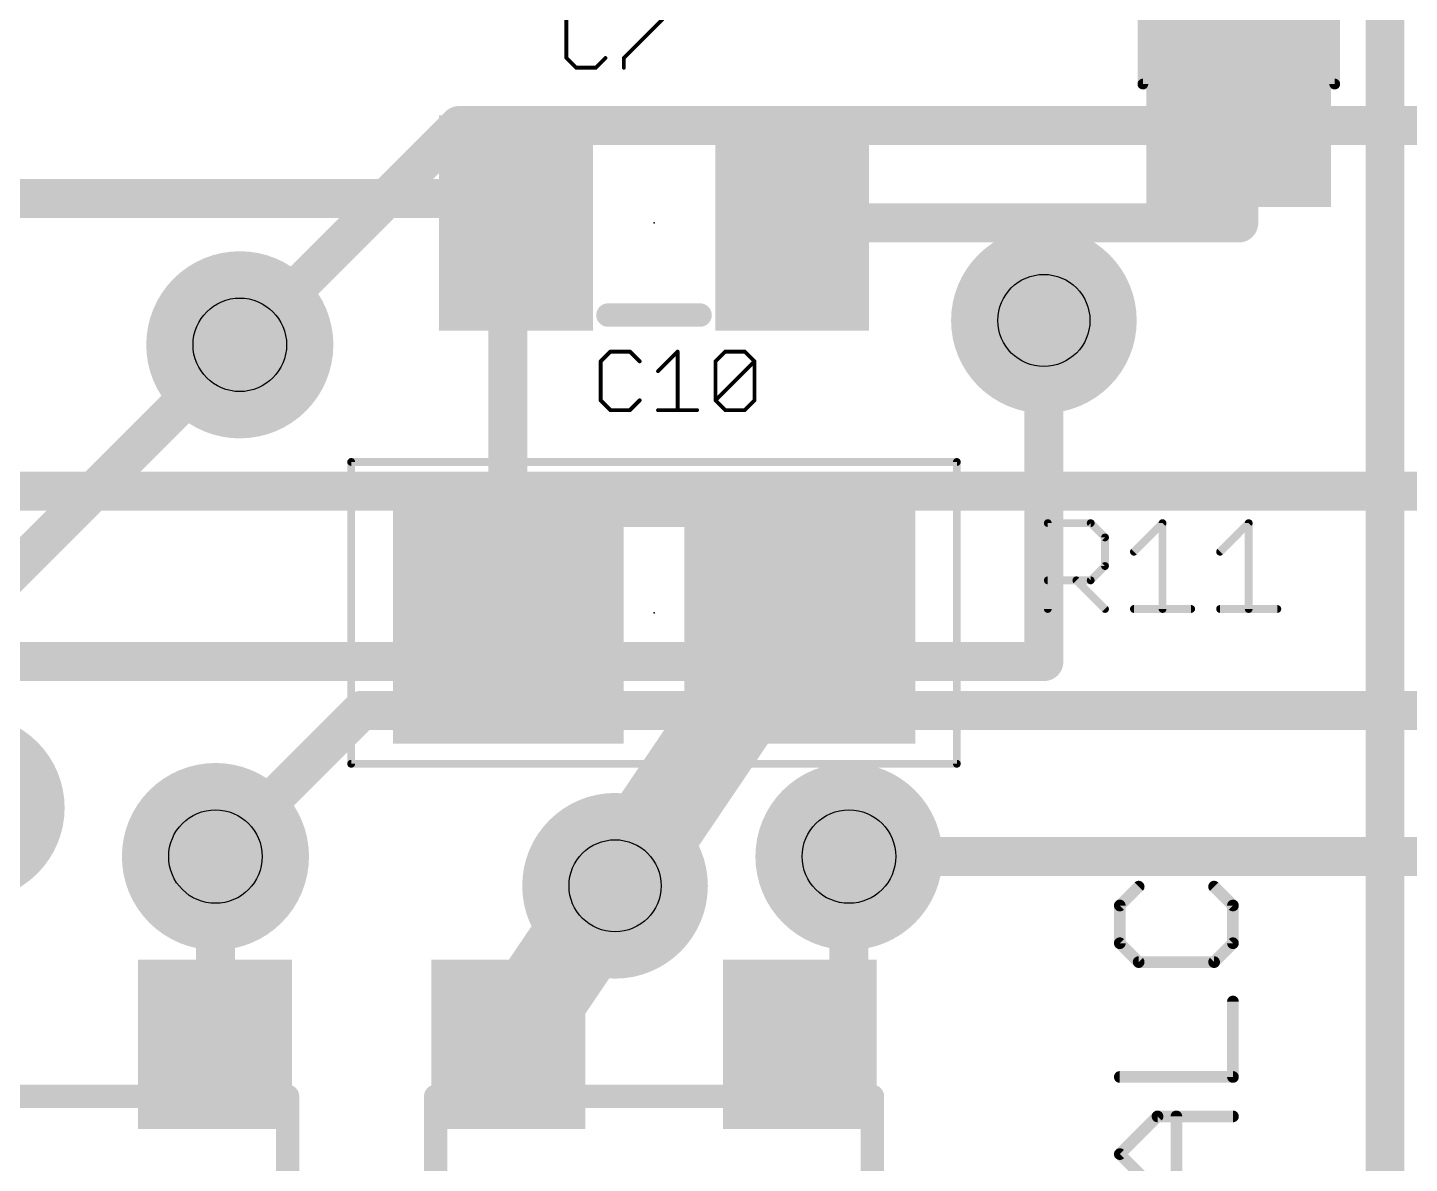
# Model space of a CAD drawing. Extents: x 2.04 to 4.26, y 0.99 to 3.41.
# Drawn here: x 3.2893 to 3.6438, y 1.3088 to 1.6001 of the extents above; entities that cross this region are included whole.
import ezdxf

# ---------------------------------------------------------------- set-up
doc = ezdxf.new("R2010")
doc.units = 0
for name, color, linetype in [('1', 14, 'CONTINUOUS'), ('15', 14, 'CONTINUOUS'), ('16', 174, 'CONTINUOUS'), ('18', 94, 'CONTINUOUS'), ('21', 251, 'CONTINUOUS'), ('23', 178, 'CONTINUOUS'), ('25', 251, 'CONTINUOUS'), ('29', 251, 'CONTINUOUS'), ('30', 251, 'CONTINUOUS'), ('39', 14, 'CONTINUOUS'), ('44', 251, 'CONTINUOUS'), ('51', 251, 'CONTINUOUS')]:
    doc.layers.add(name, color=color, linetype=linetype)

# ---------------------------------------------------------------- blocks, each defined once
blk = doc.blocks.new('RECT')
blk.add_solid([(-0.5, -0.5), (0.5, -0.5), (-0.5, 0.5), (0.5, 0.5)])
blk = doc.blocks.new('ROUNDV')
at = {"const_width": 0.5}
blk.add_lwpolyline([(0, -0.25, 1), (0, 0.25, 1), (0, -0.25)], format="xyb", dxfattribs=at)

msp = doc.modelspace()

# ---------------------------------------------------------------- linework, layer by layer
at = {"layer": '1'}
for points, const_width in [([(3.6375, 1.64375), (3.6375, 1.1875)], 0.01), ([(3.6, 1.581693), (3.6, 1.55)], 0.01), ([(3.4125, 1.55625), (3.25, 1.55625)], 0.01), ([(3.4125, 1.55), (3.4125, 1.55625)], 0.01), ([(3.4125, 1.45), (3.4125, 1.55)], 0.01), ([(3.4125, 1.55), (3.414567, 1.55)], 0.01), ([(3.55, 1.55), (3.485433, 1.55)], 0.01), ([(3.6, 1.55), (3.55, 1.55)], 0.01), ([(3.55, 1.525), (3.55, 1.55)], 0.01), ([(3.34375, 1.51875), (3.2375, 1.4125)], 0.01), ([(3.412598, 1.33937), (3.487402, 1.45)], 0.024), ([(3.4125, 1.45), (3.412598, 1.45)], 0.01), ([(3.3375, 1.3875), (3.3375, 1.34375)], 0.01), ([(3.5, 1.3875), (3.5, 1.35625)], 0.01), ([(3.44, 1.38), (3.412598, 1.33937)], 0.016), ([(3.5, 1.35625), (3.4875, 1.34375)], 0.01), ([(3.3375, 1.34375), (3.337402, 1.33937)], 0.01), ([(3.4875, 1.34375), (3.487402, 1.33937)], 0.01)]:
    msp.add_lwpolyline(points, dxfattribs=dict(at, const_width=const_width))
for points, const_width in [([(3.6025, 1.581693, 1), (3.5975, 1.581693)], 0.005), ([(3.415, 1.55625, 1), (3.41, 1.55625)], 0.005), ([(3.4125, 1.55375, 1), (3.4125, 1.55875)], 0.005), ([(3.415, 1.55, 1), (3.41, 1.55)], 0.005), ([(3.4125, 1.5525, 1), (3.4125, 1.5475)], 0.005), ([(3.41, 1.55, 1), (3.415, 1.55)], 0.005), ([(3.414567, 1.5475, 1), (3.414567, 1.5525)], 0.005), ([(3.485433, 1.5525, 1), (3.485433, 1.5475)], 0.005), ([(3.55, 1.5525, 1), (3.55, 1.5475)], 0.005), ([(3.5525, 1.55, 1), (3.5475, 1.55)], 0.005), ([(3.55, 1.5475, 1), (3.55, 1.5525)], 0.005), ([(3.5975, 1.55, 1), (3.6025, 1.55)], 0.005), ([(3.6, 1.5475, 1), (3.6, 1.5525)], 0.005), ([(3.5475, 1.525, 1), (3.5525, 1.525)], 0.005), ([(3.345518, 1.516982, 1), (3.341982, 1.520518)], 0.005), ([(3.492372, 1.446639, 1), (3.482431, 1.453361)], 0.012), ([(3.4125, 1.4525, 1), (3.4125, 1.4475)], 0.005), ([(3.412598, 1.4475, 1), (3.412598, 1.4525)], 0.005), ([(3.41, 1.45, 1), (3.415, 1.45)], 0.005), ([(3.34, 1.3875, 1), (3.335, 1.3875)], 0.005), ([(3.5025, 1.3875, 1), (3.4975, 1.3875)], 0.005), ([(3.443316, 1.377763, 1), (3.436684, 1.382237)], 0.008), ([(3.501768, 1.354482, 1), (3.498232, 1.358018)], 0.005), ([(3.4975, 1.35625, 1), (3.5025, 1.35625)], 0.005), ([(3.339999, 1.343694, 1), (3.335001, 1.343806)], 0.005), ([(3.407628, 1.342731, 1), (3.417569, 1.336009)], 0.012), ([(3.485732, 1.345518, 1), (3.489268, 1.341982)], 0.005), ([(3.489999, 1.343694, 1), (3.485001, 1.343806)], 0.005), ([(3.335, 1.34375, 1), (3.34, 1.34375)], 0.005), ([(3.409282, 1.341607, 1), (3.415915, 1.337134)], 0.008), ([(3.334902, 1.339426, 1), (3.339901, 1.339314)], 0.005), ([(3.484902, 1.339426, 1), (3.489901, 1.339314)], 0.005)]:
    msp.add_lwpolyline(points, format="xyb", dxfattribs=dict(at, const_width=const_width))
at = {"layer": '15', "const_width": 0.01}
for points in [[(3.55, 1.4375), (3.55, 1.525)], [(3.5375, 1.4375), (2.65, 1.4375)], [(3.5375, 1.4375), (3.55, 1.4375)]]:
    msp.add_lwpolyline(points, dxfattribs=at)
at = {"layer": '15', "const_width": 0.005}
for points in [[(3.5525, 1.525, 1), (3.5475, 1.525)], [(3.5375, 1.44, 1), (3.5375, 1.435)], [(3.5375, 1.435, 1), (3.5375, 1.44)], [(3.5475, 1.4375, 1), (3.5525, 1.4375)], [(3.55, 1.435, 1), (3.55, 1.44)]]:
    msp.add_lwpolyline(points, format="xyb", dxfattribs=at)
at = {"layer": '16', "const_width": 0.01}
for points in [[(3.4, 1.575), (3.34375, 1.51875)], [(3.875, 1.575), (3.4, 1.575)], [(2.76875, 1.48125), (3.81875, 1.48125)], [(3.375, 1.425), (3.3375, 1.3875)], [(3.825, 1.425), (3.375, 1.425)], [(3.675, 1.3875), (3.5, 1.3875)]]:
    msp.add_lwpolyline(points, dxfattribs=at)
at = {"layer": '16', "const_width": 0.005}
for points in [[(3.4, 1.5775, 1), (3.4, 1.5725)], [(3.401768, 1.573232, 1), (3.398232, 1.576768)], [(3.341982, 1.520518, 1), (3.345518, 1.516982)], [(3.375, 1.4275, 1), (3.375, 1.4225)], [(3.376768, 1.423232, 1), (3.373232, 1.426768)], [(3.335732, 1.389268, 1), (3.339268, 1.385732)], [(3.5, 1.39, 1), (3.5, 1.385)]]:
    msp.add_lwpolyline(points, format="xyb", dxfattribs=at)
at = {"layer": '21'}
for points, const_width in [([(3.6, 1.676181), (3.6, 1.577756)], 0.005), ([(3.575394, 1.58563), (3.575394, 1.66437)], 0.002756), ([(3.624606, 1.66437), (3.624606, 1.58563)], 0.002756), ([(3.461811, 1.573622), (3.438189, 1.573622)], 0.006), ([(3.461811, 1.526378), (3.438189, 1.526378)], 0.006), ([(3.574313, 1.37978), (3.569475, 1.374943)], 0.003), ([(3.5985, 1.374943), (3.593663, 1.37978)], 0.003), ([(3.569475, 1.374943), (3.569475, 1.365268)], 0.003), ([(3.5985, 1.365268), (3.5985, 1.374943)], 0.003), ([(3.569475, 1.365268), (3.574313, 1.36043)], 0.003), ([(3.593663, 1.36043), (3.5985, 1.365268)], 0.003), ([(3.574313, 1.36043), (3.593663, 1.36043)], 0.003), ([(3.5985, 1.330965), (3.5985, 1.350315)], 0.003), ([(3.569475, 1.330965), (3.5985, 1.330965)], 0.003), ([(3.569475, 1.311175), (3.57915, 1.32085)], 0.003), ([(3.57915, 1.32085), (3.5985, 1.32085)], 0.003), ([(3.583988, 1.3015), (3.583988, 1.32085)], 0.003), ([(3.57915, 1.3015), (3.569475, 1.311175)], 0.003)]:
    msp.add_lwpolyline(points, dxfattribs=dict(at, const_width=const_width))
for points, const_width in [([(3.574705, 1.58563, 1), (3.576083, 1.58563)], 0.001378), ([(3.623917, 1.58563, 1), (3.625295, 1.58563)], 0.001378), ([(3.59875, 1.577756, 1), (3.60125, 1.577756)], 0.0025), ([(3.438189, 1.575122, 1), (3.438189, 1.572122)], 0.003), ([(3.461811, 1.572122, 1), (3.461811, 1.575122)], 0.003), ([(3.438189, 1.527878, 1), (3.438189, 1.524878)], 0.003), ([(3.461811, 1.524878, 1), (3.461811, 1.527878)], 0.003), ([(3.574843, 1.37925, 1), (3.573782, 1.38031)], 0.0015), ([(3.594193, 1.38031, 1), (3.593132, 1.37925)], 0.0015), ([(3.570225, 1.374943, 1), (3.568725, 1.374943)], 0.0015), ([(3.568945, 1.375473, 1), (3.570006, 1.374412)], 0.0015), ([(3.59925, 1.374943, 1), (3.59775, 1.374943)], 0.0015), ([(3.59797, 1.374412, 1), (3.59903, 1.375473)], 0.0015), ([(3.570006, 1.365798, 1), (3.568945, 1.364737)], 0.0015), ([(3.568725, 1.365268, 1), (3.570225, 1.365268)], 0.0015), ([(3.59775, 1.365268, 1), (3.59925, 1.365268)], 0.0015), ([(3.59903, 1.364737, 1), (3.59797, 1.365798)], 0.0015), ([(3.574313, 1.36118, 1), (3.574313, 1.35968)], 0.0015), ([(3.573782, 1.3599, 1), (3.574843, 1.360961)], 0.0015), ([(3.593132, 1.360961, 1), (3.594193, 1.3599)], 0.0015), ([(3.593663, 1.35968, 1), (3.593663, 1.36118)], 0.0015), ([(3.59925, 1.350315, 1), (3.59775, 1.350315)], 0.0015), ([(3.569475, 1.331715, 1), (3.569475, 1.330215)], 0.0015), ([(3.59775, 1.330965, 1), (3.59925, 1.330965)], 0.0015), ([(3.5985, 1.330215, 1), (3.5985, 1.331715)], 0.0015), ([(3.57915, 1.3216, 1), (3.57915, 1.3201)], 0.0015), ([(3.579681, 1.320319, 1), (3.57862, 1.32138)], 0.0015), ([(3.584738, 1.32085, 1), (3.583238, 1.32085)], 0.0015), ([(3.5985, 1.3201, 1), (3.5985, 1.3216)], 0.0015), ([(3.570006, 1.311705, 1), (3.568945, 1.310644)], 0.0015), ([(3.568945, 1.311705, 1), (3.570006, 1.310644)], 0.0015)]:
    msp.add_lwpolyline(points, format="xyb", dxfattribs=dict(at, const_width=const_width))
at = {"layer": '23'}
for p in [(3.45, 1.55), (3.45, 1.45)]:
    msp.add_point(p, dxfattribs=at)
at = {"layer": '25'}
for points, const_width in [([(3.427531, 1.602326), (3.427531, 1.592317)], 0.001), ([(3.452272, 1.602326), (3.442263, 1.592317)], 0.001), ([(3.427531, 1.592317), (3.430033, 1.589815)], 0.001), ([(3.435037, 1.589815), (3.437539, 1.592317)], 0.001), ([(3.442263, 1.592317), (3.442263, 1.589815)], 0.001), ([(3.430033, 1.589815), (3.435037, 1.589815)], 0.001), ([(3.438804, 1.517013), (3.436302, 1.514511)], 0.001), ([(3.443809, 1.517013), (3.438804, 1.517013)], 0.001), ([(3.446311, 1.514511), (3.443809, 1.517013)], 0.001), ([(3.451035, 1.512008), (3.456039, 1.517013)], 0.001), ([(3.456039, 1.517013), (3.456039, 1.502)], 0.001), ([(3.465767, 1.514511), (3.468269, 1.517013)], 0.001), ([(3.468269, 1.517013), (3.473274, 1.517013)], 0.001), ([(3.473274, 1.517013), (3.475776, 1.514511)], 0.001), ([(3.436302, 1.514511), (3.436302, 1.504502)], 0.001), ([(3.465767, 1.504502), (3.465767, 1.514511)], 0.001), ([(3.465767, 1.504502), (3.475776, 1.514511)], 0.001), ([(3.475776, 1.514511), (3.475776, 1.504502)], 0.001), ([(3.436302, 1.504502), (3.438804, 1.502)], 0.001), ([(3.443809, 1.502), (3.446311, 1.504502)], 0.001), ([(3.468269, 1.502), (3.465767, 1.504502)], 0.001), ([(3.475776, 1.504502), (3.473274, 1.502)], 0.001), ([(3.438804, 1.502), (3.443809, 1.502)], 0.001), ([(3.451035, 1.502), (3.461043, 1.502)], 0.001), ([(3.473274, 1.502), (3.468269, 1.502)], 0.001), ([(3.551, 1.451), (3.551, 1.473019)], 0.002), ([(3.551, 1.473019), (3.562009, 1.473019)], 0.002), ([(3.562009, 1.473019), (3.565679, 1.469349)], 0.002), ([(3.573099, 1.465679), (3.580438, 1.473019)], 0.002), ([(3.580438, 1.473019), (3.580438, 1.451)], 0.002), ([(3.595198, 1.465679), (3.602537, 1.473019)], 0.002), ([(3.602537, 1.473019), (3.602537, 1.451)], 0.002), ([(3.565679, 1.469349), (3.565679, 1.462009)], 0.002), ([(3.565679, 1.462009), (3.562009, 1.45834)], 0.002), ([(3.562009, 1.45834), (3.551, 1.45834)], 0.002), ([(3.55834, 1.45834), (3.565679, 1.451)], 0.002), ([(3.573099, 1.451), (3.587778, 1.451)], 0.002), ([(3.595198, 1.451), (3.609877, 1.451)], 0.002)]:
    msp.add_lwpolyline(points, dxfattribs=dict(at, const_width=const_width))
for points, const_width in [([(3.427708, 1.592494, 1), (3.427354, 1.59214)], 0.0005), ([(3.427281, 1.592317, 1), (3.427781, 1.592317)], 0.0005), ([(3.437716, 1.59214, 1), (3.437363, 1.592494)], 0.0005), ([(3.442513, 1.592317, 1), (3.442013, 1.592317)], 0.0005), ([(3.442087, 1.592494, 1), (3.44244, 1.59214)], 0.0005), ([(3.430033, 1.590065, 1), (3.430033, 1.589565)], 0.0005), ([(3.429856, 1.589638, 1), (3.43021, 1.589992)], 0.0005), ([(3.434861, 1.589992, 1), (3.435214, 1.589638)], 0.0005), ([(3.435037, 1.589565, 1), (3.435037, 1.590065)], 0.0005), ([(3.442013, 1.589815, 1), (3.442513, 1.589815)], 0.0005), ([(3.438804, 1.517263, 1), (3.438804, 1.516763)], 0.0005), ([(3.438981, 1.516836, 1), (3.438628, 1.51719)], 0.0005), ([(3.443985, 1.51719, 1), (3.443632, 1.516836)], 0.0005), ([(3.443809, 1.516763, 1), (3.443809, 1.517263)], 0.0005), ([(3.456289, 1.517013, 1), (3.455789, 1.517013)], 0.0005), ([(3.456216, 1.516836, 1), (3.455862, 1.51719)], 0.0005), ([(3.468269, 1.517263, 1), (3.468269, 1.516763)], 0.0005), ([(3.468446, 1.516836, 1), (3.468093, 1.51719)], 0.0005), ([(3.473451, 1.51719, 1), (3.473097, 1.516836)], 0.0005), ([(3.473274, 1.516763, 1), (3.473274, 1.517263)], 0.0005), ([(3.436552, 1.514511, 1), (3.436052, 1.514511)], 0.0005), ([(3.436126, 1.514687, 1), (3.436479, 1.514334)], 0.0005), ([(3.446134, 1.514334, 1), (3.446488, 1.514687)], 0.0005), ([(3.466017, 1.514511, 1), (3.465517, 1.514511)], 0.0005), ([(3.465591, 1.514687, 1), (3.465944, 1.514334)], 0.0005), ([(3.476026, 1.514511, 1), (3.475526, 1.514511)], 0.0005), ([(3.475953, 1.514334, 1), (3.475599, 1.514687)], 0.0005), ([(3.475599, 1.514334, 1), (3.475953, 1.514687)], 0.0005), ([(3.450858, 1.512185, 1), (3.451212, 1.511832)], 0.0005), ([(3.436052, 1.504502, 1), (3.436552, 1.504502)], 0.0005), ([(3.436479, 1.504679, 1), (3.436126, 1.504325)], 0.0005), ([(3.446488, 1.504325, 1), (3.446134, 1.504679)], 0.0005), ([(3.465517, 1.504502, 1), (3.466017, 1.504502)], 0.0005), ([(3.465944, 1.504679, 1), (3.465591, 1.504325)], 0.0005), ([(3.465591, 1.504679, 1), (3.465944, 1.504325)], 0.0005), ([(3.475526, 1.504502, 1), (3.476026, 1.504502)], 0.0005), ([(3.475953, 1.504325, 1), (3.475599, 1.504679)], 0.0005), ([(3.438804, 1.50225, 1), (3.438804, 1.50175)], 0.0005), ([(3.438628, 1.501823, 1), (3.438981, 1.502177)], 0.0005), ([(3.443632, 1.502177, 1), (3.443985, 1.501823)], 0.0005), ([(3.443809, 1.50175, 1), (3.443809, 1.50225)], 0.0005), ([(3.451035, 1.50225, 1), (3.451035, 1.50175)], 0.0005), ([(3.455789, 1.502, 1), (3.456289, 1.502)], 0.0005), ([(3.461043, 1.50175, 1), (3.461043, 1.50225)], 0.0005), ([(3.468269, 1.50225, 1), (3.468269, 1.50175)], 0.0005), ([(3.468093, 1.501823, 1), (3.468446, 1.502177)], 0.0005), ([(3.473097, 1.502177, 1), (3.473451, 1.501823)], 0.0005), ([(3.473274, 1.50175, 1), (3.473274, 1.50225)], 0.0005), ([(3.5515, 1.473019, 1), (3.5505, 1.473019)], 0.001), ([(3.551, 1.473519, 1), (3.551, 1.472519)], 0.001), ([(3.562363, 1.473372, 1), (3.561656, 1.472665)], 0.001), ([(3.562009, 1.472519, 1), (3.562009, 1.473519)], 0.001), ([(3.580938, 1.473019, 1), (3.579938, 1.473019)], 0.001), ([(3.580792, 1.472665, 1), (3.580085, 1.473372)], 0.001), ([(3.603037, 1.473019, 1), (3.602037, 1.473019)], 0.001), ([(3.602891, 1.472665, 1), (3.602184, 1.473372)], 0.001), ([(3.566179, 1.469349, 1), (3.565179, 1.469349)], 0.001), ([(3.565326, 1.468995, 1), (3.566033, 1.469702)], 0.001), ([(3.572745, 1.466033, 1), (3.573452, 1.465326)], 0.001), ([(3.594844, 1.466033, 1), (3.595551, 1.465326)], 0.001), ([(3.565179, 1.462009, 1), (3.566179, 1.462009)], 0.001), ([(3.566033, 1.461656, 1), (3.565326, 1.462363)], 0.001), ([(3.551, 1.45884, 1), (3.551, 1.45784)], 0.001), ([(3.558693, 1.458693, 1), (3.557986, 1.457986)], 0.001), ([(3.561656, 1.458693, 1), (3.562363, 1.457986)], 0.001), ([(3.562009, 1.45784, 1), (3.562009, 1.45884)], 0.001), ([(3.5505, 1.451, 1), (3.5515, 1.451)], 0.001), ([(3.565326, 1.450646, 1), (3.566033, 1.451354)], 0.001), ([(3.573099, 1.4515, 1), (3.573099, 1.4505)], 0.001), ([(3.579938, 1.451, 1), (3.580938, 1.451)], 0.001), ([(3.587778, 1.4505, 1), (3.587778, 1.4515)], 0.001), ([(3.595198, 1.4515, 1), (3.595198, 1.4505)], 0.001), ([(3.602037, 1.451, 1), (3.603037, 1.451)], 0.001), ([(3.609877, 1.4505, 1), (3.609877, 1.4515)], 0.001)]:
    msp.add_lwpolyline(points, format="xyb", dxfattribs=dict(at, const_width=const_width))
at = {"layer": '39', "const_width": 0.002}
for points in [[(3.372323, 1.488701), (3.527677, 1.488701)], [(3.372323, 1.411299), (3.372323, 1.488701)], [(3.527677, 1.488701), (3.527677, 1.411299)], [(3.527677, 1.411299), (3.372323, 1.411299)]]:
    msp.add_lwpolyline(points, dxfattribs=at)
at = {"layer": '39', "const_width": 0.001}
for points in [[(3.372323, 1.489201, 1), (3.372323, 1.488201)], [(3.372823, 1.488701, 1), (3.371823, 1.488701)], [(3.528177, 1.488701, 1), (3.527177, 1.488701)], [(3.527677, 1.488201, 1), (3.527677, 1.489201)], [(3.372323, 1.411799, 1), (3.372323, 1.410799)], [(3.371823, 1.411299, 1), (3.372823, 1.411299)], [(3.527177, 1.411299, 1), (3.528177, 1.411299)], [(3.527677, 1.410799, 1), (3.527677, 1.411799)]]:
    msp.add_lwpolyline(points, format="xyb", dxfattribs=at)
at = {"layer": '44'}
for centre, radius in [((3.55, 1.525), 0.011811), ((3.34375, 1.51875), 0.012), ((3.3375, 1.3875), 0.012), ((3.5, 1.3875), 0.012), ((3.44, 1.38), 0.011811)]:
    msp.add_circle(centre, radius, dxfattribs=at)
at = {"layer": '51'}
for points, const_width in [([(3.6, 1.668307), (3.6, 1.581693)], 0.005), ([(3.624606, 1.58563), (3.575394, 1.58563)], 0.002756), ([(3.433858, 1.475), (3.466142, 1.475)], 0.006), ([(3.433858, 1.425), (3.466142, 1.425)], 0.006), ([(3.244, 1.326), (3.356, 1.326)], 0.006), ([(3.356, 1.326), (3.356, 1.274)], 0.006), ([(3.394, 1.274), (3.394, 1.326)], 0.006), ([(3.394, 1.326), (3.506, 1.326)], 0.006), ([(3.506, 1.326), (3.506, 1.274)], 0.006)]:
    msp.add_lwpolyline(points, dxfattribs=dict(at, const_width=const_width))
for points, const_width in [([(3.575394, 1.586319, 1), (3.575394, 1.584941)], 0.001378), ([(3.624606, 1.584941, 1), (3.624606, 1.586319)], 0.001378), ([(3.59875, 1.581693, 1), (3.60125, 1.581693)], 0.0025), ([(3.433858, 1.4765, 1), (3.433858, 1.4735)], 0.003), ([(3.466142, 1.4735, 1), (3.466142, 1.4765)], 0.003), ([(3.433858, 1.4265, 1), (3.433858, 1.4235)], 0.003), ([(3.466142, 1.4235, 1), (3.466142, 1.4265)], 0.003), ([(3.3575, 1.326, 1), (3.3545, 1.326)], 0.003), ([(3.356, 1.3245, 1), (3.356, 1.3275)], 0.003), ([(3.3955, 1.326, 1), (3.3925, 1.326)], 0.003), ([(3.394, 1.3275, 1), (3.394, 1.3245)], 0.003), ([(3.5075, 1.326, 1), (3.5045, 1.326)], 0.003), ([(3.506, 1.3245, 1), (3.506, 1.3275)], 0.003)]:
    msp.add_lwpolyline(points, format="xyb", dxfattribs=dict(at, const_width=const_width))

# ---------------------------------------------------------------- block references
at = {"layer": '1'}
for p, xscale, yscale, rotation in [((3.6, 1.581693), 0.047244, 0.03937, 270), ((3.414567, 1.55), 0.031496, 0.047244, 180), ((3.485433, 1.55), 0.031496, 0.047244, 180), ((3.337402, 1.33937), 0.031496, 0.035433, 180), ((3.412598, 1.33937), 0.031496, 0.035433, 180), ((3.487402, 1.33937), 0.031496, 0.035433, 180)]:
    msp.add_blockref('RECT', p, dxfattribs=dict(at, xscale=xscale, yscale=yscale, rotation=rotation))
at = {"layer": '1', "xscale": 0.051181, "yscale": 0.059055}
for p in [(3.412598, 1.45), (3.487402, 1.45)]:
    msp.add_blockref('RECT', p, dxfattribs=at)
at = {"layer": '18'}
for p, xscale, yscale in [((3.55, 1.525), 0.039622, 0.039622), ((3.55, 1.525), 0.039622, 0.039622), ((3.55, 1.525), 0.039622, 0.039622), ((3.55, 1.525), 0.039622, 0.039622), ((3.34375, 1.51875), 0.04, 0.04), ((3.34375, 1.51875), 0.04, 0.04), ((3.34375, 1.51875), 0.04, 0.04), ((3.34375, 1.51875), 0.04, 0.04), ((3.275, 1.4), 0.039622, 0.039622), ((3.275, 1.4), 0.039622, 0.039622), ((3.275, 1.4), 0.039622, 0.039622), ((3.275, 1.4), 0.039622, 0.039622), ((3.3375, 1.3875), 0.04, 0.04), ((3.3375, 1.3875), 0.04, 0.04), ((3.3375, 1.3875), 0.04, 0.04), ((3.3375, 1.3875), 0.04, 0.04), ((3.5, 1.3875), 0.04, 0.04), ((3.5, 1.3875), 0.04, 0.04), ((3.5, 1.3875), 0.04, 0.04), ((3.5, 1.3875), 0.04, 0.04), ((3.44, 1.38), 0.039622, 0.039622), ((3.44, 1.38), 0.039622, 0.039622), ((3.44, 1.38), 0.039622, 0.039622), ((3.44, 1.38), 0.039622, 0.039622)]:
    msp.add_blockref('ROUNDV', p, dxfattribs=dict(at, xscale=xscale, yscale=yscale))
at = {"layer": '29'}
for p, xscale, yscale, rotation in [((3.6, 1.581693), 0.055244, 0.04737, 270), ((3.414567, 1.55), 0.039496, 0.055244, 180), ((3.485433, 1.55), 0.039496, 0.055244, 180), ((3.337402, 1.33937), 0.039496, 0.043433, 180), ((3.412598, 1.33937), 0.039496, 0.043433, 180), ((3.487402, 1.33937), 0.039496, 0.043433, 180)]:
    msp.add_blockref('RECT', p, dxfattribs=dict(at, xscale=xscale, yscale=yscale, rotation=rotation))
for name, p, xscale, yscale in [('ROUNDV', (3.55, 1.525), 0.047622, 0.047622), ('ROUNDV', (3.34375, 1.51875), 0.048, 0.048), ('RECT', (3.412598, 1.45), 0.059181, 0.067055), ('RECT', (3.487402, 1.45), 0.059181, 0.067055), ('ROUNDV', (3.275, 1.4), 0.047622, 0.047622), ('ROUNDV', (3.3375, 1.3875), 0.048, 0.048), ('ROUNDV', (3.5, 1.3875), 0.048, 0.048), ('ROUNDV', (3.44, 1.38), 0.047622, 0.047622)]:
    msp.add_blockref(name, p, dxfattribs=dict(at, xscale=xscale, yscale=yscale))
at = {"layer": '30'}
for p, xscale, yscale in [((3.55, 1.525), 0.047622, 0.047622), ((3.34375, 1.51875), 0.048, 0.048), ((3.275, 1.4), 0.047622, 0.047622), ((3.3375, 1.3875), 0.048, 0.048), ((3.5, 1.3875), 0.048, 0.048), ((3.44, 1.38), 0.047622, 0.047622)]:
    msp.add_blockref('ROUNDV', p, dxfattribs=dict(at, xscale=xscale, yscale=yscale))
at = {"layer": '51', "xscale": 0.025591, "yscale": 0.055118}
for p in [(3.420795, 1.450059), (3.478795, 1.450059)]:
    msp.add_blockref('RECT', p, dxfattribs=at)

doc.saveas('drawing.dxf')
